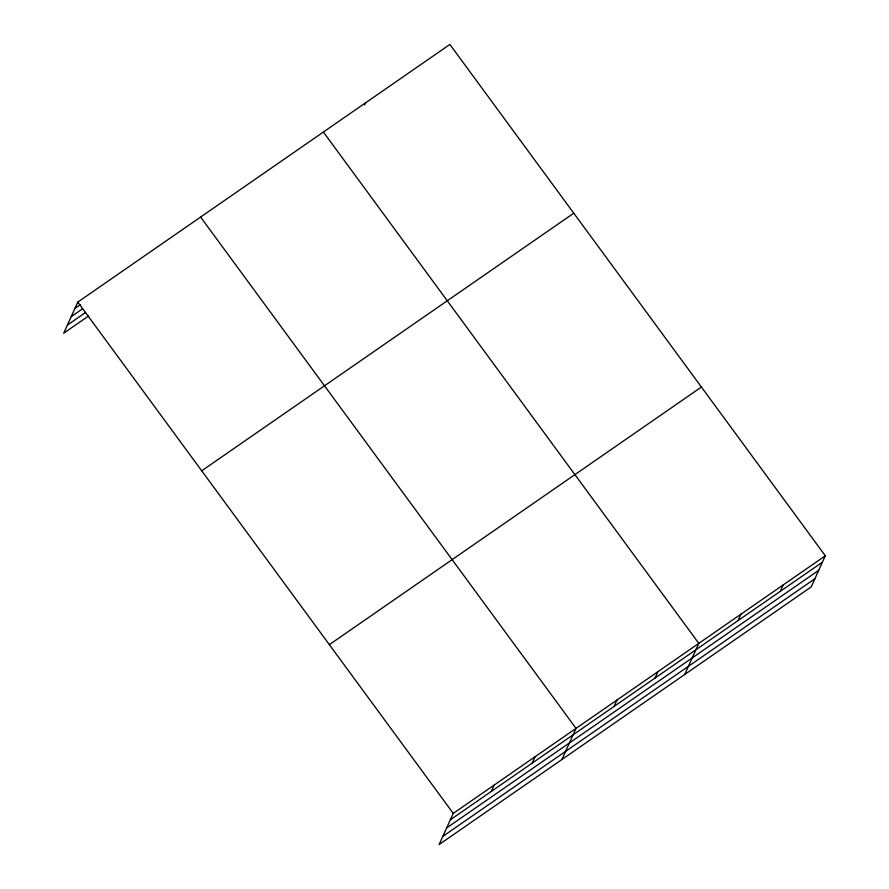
<?xml version="1.0" encoding="UTF-8"?>
<svg xmlns="http://www.w3.org/2000/svg" width="889" height="889" viewBox="0 0 889 889"><rect width="100%" height="100%" fill="white"/><g stroke="black" fill="none" stroke-linecap="round" stroke-linejoin="round"><path stroke-width="1.33" d="M825.303 555.781L453.257 813.402L439.122 844.55L811.179 586.929L825.303 555.781L449.878 44.45L77.821 302.071L63.697 333.219L88.7 315.906M364.579 104.98L365.546 102.846M491.273 791.466L494.184 785.065M532.2 763.129L535.1 756.717M561.904 759.539L576.028 728.38L200.603 217.06M614.055 706.444L616.955 700.043M654.982 678.107L657.882 671.706M684.674 674.518L698.81 643.369L323.374 132.039M738.07 620.566L740.97 614.166M780.242 591.374L783.142 584.973M74.92 308.472L80.599 304.538M71.22 316.64L82.588 308.772M67.397 325.063L85.588 312.461M201.714 470.814L573.772 213.182M329.363 644.658L701.41 387.037M450.345 819.802L822.403 562.181M446.645 827.97L818.702 570.349M442.822 836.382L814.88 578.761M77.821 302.071L453.257 813.402"/></g></svg>
